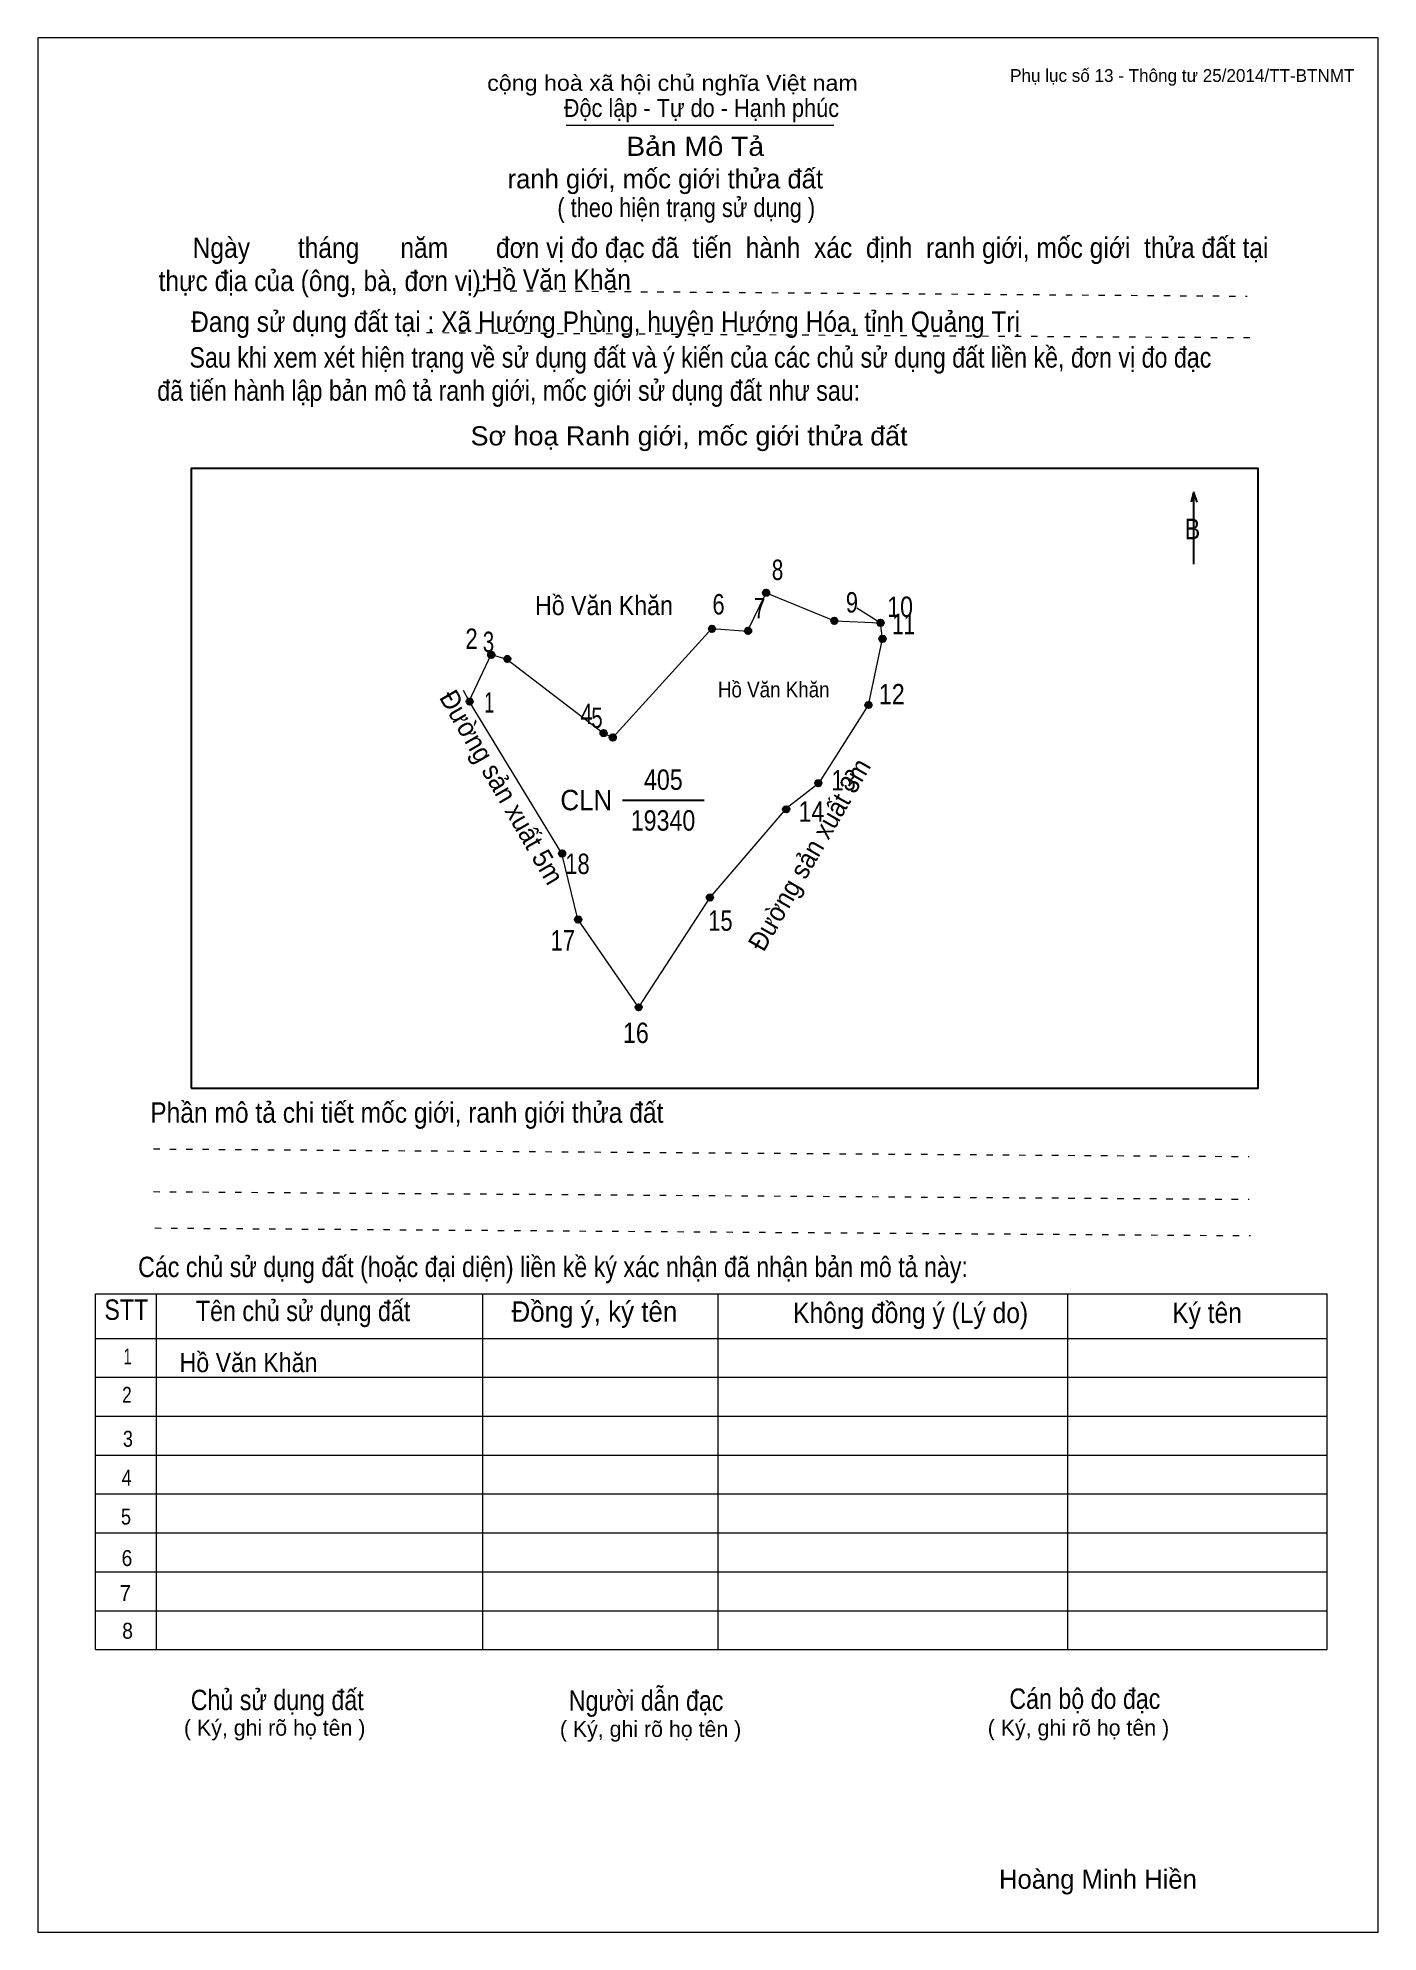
# Model space of a CAD drawing. Header units: centimetres. Extents: x 0 to 21, y 0 to 29.7.
import ezdxf
from ezdxf.enums import TextEntityAlignment as Align

# ---------------------------------------------------------------- set-up
doc = ezdxf.new("R2010")
doc.units = ezdxf.units.CM
doc.header["$LTSCALE"] = 0.13
doc.linetypes.add('DOTTED', pattern=[1.5, 0.3, -1.2])
for name, color, linetype, lineweight in [('1', 7, 'Continuous', 13), ('32', 7, 'Continuous', 25), ('33', 7, 'Continuous', 25), ('61', 7, 'Continuous', 13), ('62', 7, 'Continuous', 13)]:
    doc.layers.add(name, color=color, linetype=linetype, lineweight=lineweight)
for name, color, linetype in [('34', 7, 'Continuous'), ('45', 7, 'Continuous'), ('63', 7, 'Continuous')]:
    doc.layers.add(name, color=color, linetype=linetype)

msp = doc.modelspace()

# ---------------------------------------------------------------- hatches: boundary and pattern name
at = {"layer": '32'}
for points in [[(11.4608, 21.0002, 1), (11.3608, 21.0002, 1)], [(12.5298, 20.56, 1), (12.4298, 20.56, 1)], [(13.253, 20.5285, 1), (13.153, 20.5285, 1)], [(10.6119, 20.4342, 1), (10.5119, 20.4342, 1)], [(11.1778, 20.4028, 1), (11.0778, 20.4028, 1)], [(13.2844, 20.277, 1), (13.1844, 20.277, 1)], [(7.1533, 20.0255, 1), (7.0533, 20.0255, 1)], [(7.4048, 19.9626, 1), (7.3048, 19.9626, 1)], [(6.8156, 19.2941, 1), (6.7156, 19.2941, 1)], [(13.0643, 19.2394, 1), (12.9643, 19.2394, 1)], [(8.914, 18.7992, 1), (8.814, 18.7992, 1)], [(9.0577, 18.7307, 1), (8.9577, 18.7307, 1)], [(12.2783, 18.0132, 1), (12.1783, 18.0132, 1)], [(11.7752, 17.6044, 1), (11.6752, 17.6044, 1)], [(8.2644, 16.9121, 1), (8.1644, 16.9121, 1)], [(10.5804, 16.221, 1), (10.4804, 16.221, 1)], [(8.5153, 15.8764, 1), (8.4153, 15.8764, 1)], [(9.4633, 14.5002, 1), (9.3633, 14.5002, 1)]]:
    msp.add_hatch(color=256, dxfattribs=at).paths.add_polyline_path(points)

# ---------------------------------------------------------------- linework, layer by layer
at = {"layer": '1'}
msp.add_lwpolyline([(21, 0), (21, 29.7), (0, 29.7), (0, 0)], close=True, dxfattribs=at)
at = {"layer": '32'}
for centre in [(11.4108, 21.0002), (12.4798, 20.56), (13.203, 20.5285), (10.5619, 20.4342), (11.1278, 20.4028), (13.2344, 20.277), (7.1033, 20.0255), (7.3548, 19.9626), (6.7656, 19.2941), (13.0143, 19.2394), (8.864, 18.7992), (9.0077, 18.7307), (12.2283, 18.0132), (11.7252, 17.6044), (8.2144, 16.9121), (10.5304, 16.221), (8.4653, 15.8764), (9.4133, 14.5002)]:
    msp.add_circle(centre, 0.05, dxfattribs=at)
at = {"layer": '33'}
msp.add_line((9.16, 17.75), (10.44, 17.75), dxfattribs=at)
at = {"layer": '61'}
for p, q in [((13.2, 20.53), (12.83, 20.76)), ((6.76, 19.3), (6.67, 19.47))]:
    msp.add_line(p, q, dxfattribs=at)
for points in [[(6.76, 19.3), (7.1, 20.03), (7.35, 19.96), (8.86, 18.8), (9.01, 18.73), (10.56, 20.44), (11.12, 20.4), (11.41, 21), (12.48, 20.56), (13.2, 20.53)], [(13.2, 20.53), (13.23, 20.28), (13.01, 19.24), (12.23, 18.01), (11.72, 17.61), (10.53, 16.22), (9.41, 14.5), (8.46, 15.88), (8.21, 16.91), (6.76, 19.3)]]:
    msp.add_lwpolyline(points, dxfattribs=at)
at = {"layer": '62'}
for p, q in [((8.28, 28.33), (12.47, 28.33)), ((0.9, 10.01), (20.2, 10.01)), ((0.9, 4.43), (0.9, 10.01)), ((1.86, 4.43), (1.86, 10.01)), ((6.97, 4.43), (6.97, 9.99)), ((10.66, 4.43), (10.66, 9.99)), ((16.14, 4.43), (16.14, 10.01)), ((20.2, 4.43), (20.2, 10.01)), ((0.9, 9.31), (20.2, 9.31)), ((0.9, 8.7), (20.2, 8.7)), ((0.9, 8.09), (20.2, 8.09)), ((0.9, 7.48), (20.2, 7.48)), ((0.9, 6.87), (20.2, 6.87)), ((0.9, 6.26), (20.2, 6.26)), ((0.9, 5.65), (20.2, 5.65)), ((0.9, 5.04), (20.2, 5.04)), ((0.9, 4.43), (20.2, 4.43))]:
    msp.add_line(p, q, dxfattribs=at)
at = {"layer": '62', "linetype": 'DOTTED'}
for p, q in [((6.89, 25.74), (18.95, 25.65)), ((6.09, 25.08), (19.04, 25)), ((1.81, 12.28), (18.98, 12.16)), ((1.81, 11.61), (18.98, 11.49)), ((1.83, 11.04), (19, 10.92))]:
    msp.add_line(p, q, dxfattribs=at)
at = {"layer": '62', "lineweight": 25}
for p, q in [((18.11, 22.58), (18.11, 21.45)), ((18.11, 22.57), (18.07, 22.42)), ((18.11, 22.57), (18.16, 22.42))]:
    msp.add_line(p, q, dxfattribs=at)
msp.add_lwpolyline([(2.4, 13.23), (19.12, 13.23), (19.12, 22.95), (2.4, 22.95)], close=True, dxfattribs=at)

# ---------------------------------------------------------------- texts
at = {"layer": '32'}
for s, width, p in [('8', 0.75, (11.59, 21.2)), ('6', 0.8, (10.665, 20.66)), ('7', 0.75, (11.31, 20.6)), ('9', 0.8, (12.755, 20.69)), ('10', 0.85, (13.51, 20.62)), ('11', 0.75, (13.565, 20.35)), ('2', 0.8, (6.795, 20.12)), ('3', 0.75, (7.06, 20.07)), ('1', 0.65, (7.07, 19.12)), ('12', 0.85, (13.38, 19.25)), ('4', 0.8, (8.595, 18.94)), ('5', 0.75, (8.76, 18.88)), ('13', 0.8, (12.625, 17.9)), ('14', 0.85, (12.12, 17.41)), ('18', 0.8, (8.455, 16.59)), ('15', 0.8, (10.695, 15.7)), ('17', 0.8, (8.225, 15.39)), ('16', 0.85, (9.37, 13.94))]:
    msp.add_text(s, height=0.32, dxfattribs=dict(at, width=width)).set_placement(p, align=Align.CENTER)
at = {"layer": '33', "width": 0.85}
for s, p in [('405', (9.8, 17.91)), ('19340', (9.795, 17.27))]:
    msp.add_text(s, height=0.32, dxfattribs=at).set_placement(p, align=Align.CENTER)
at = {"layer": '33', "width": 0.95}
msp.add_text('CLN', height=0.32, dxfattribs=at).set_placement((9, 17.59), align=Align.RIGHT)
at = {"layer": '34', "width": 0.9}
msp.add_text('Hồ Văn Khăn', height=0.32, dxfattribs=at).set_placement((7, 25.75))
at = {"layer": '45', "width": 0.9}
for height, p in [(0.3018, (8.87, 20.65)), (0.2444, (11.53, 19.36)), (0.3018, (3.3, 8.78))]:
    msp.add_text('Hồ Văn Khăn', height=height, dxfattribs=at).set_placement(p, align=Align.CENTER)
at = {"layer": '45', "width": 0.95}
for s, height, rotation, p in [('Đường sản xuất 5m', 0.3037, 300, (7.1364, 17.8759)), ('Đường sản xuất 3m', 0.2999, 60, (12.2183, 16.82))]:
    msp.add_text(s, height=height, rotation=rotation, dxfattribs=at).set_placement(p, align=Align.CENTER)
at = {"layer": '62'}
for s, height, width, p in [('cộng hoà xã hội chủ nghĩa Việt nam', 0.2474, 1.1, (7.04, 28.87)), ('Độc lập - Tự do - Hạnh phúc', 0.2828, 0.9, (8.24, 28.46)), ('Bản Mô Tả', 0.3, 1.1, (9.22, 27.85)), ('( theo hiện trạng sử dụng )', 0.3, 0.85, (8.14, 26.89)), ('     Ngày       tháng      năm       đơn vị đo đạc đã  tiến  hành  xác  định  ranh giới, mốc giới  thửa đất tại ', 0.32, 0.9, (1.89, 26.25)), ('thực địa của (ông, bà, đơn vị): ', 0.32, 0.9, (1.89, 25.73)), ('Đang sử dụng đất tại : Xã Hướng Phùng, huyện Hướng Hóa, tỉnh Quảng Trị', 0.32, 0.9, (2.4, 25.09)), ('     Sau khi xem xét hiện trạng về sử dụng đất và ý kiến của các chủ sử dụng đất liền kề, đơn vị đo đạc ', 0.32, 0.85, (1.87, 24.53)), ('đã tiến hành lập bản mô tả ranh giới, mốc giới sử dụng đất như sau:', 0.32, 0.85, (1.87, 24.01)), ('Sơ hoạ Ranh giới, mốc giới thửa đất', 0.3, 1.05, (6.78, 23.31)), ('B', 0.32, 0.85, (17.97, 21.84)), ('Phần mô tả chi tiết mốc giới, ranh giới thửa đất ', 0.32, 0.9, (1.76, 12.69)), ('Các chủ sử dụng đất (hoặc đại diện) liền kề ký xác nhận đã nhận bản mô tả này:', 0.32, 0.85, (1.57, 10.27))]:
    msp.add_text(s, height=height, dxfattribs=dict(at, width=width)).set_placement(p)
msp.add_text('ranh giới, mốc giới thửa đất', height=0.3, dxfattribs=at).set_placement((7.36, 27.34))
for s, height, width, p in [('STT', 0.32, 0.85, (1.385, 9.6)), ('Tên chủ sử dụng đất', 0.32, 0.85, (4.155, 9.58)), ('Đồng ý, ký tên', 0.32, 0.95, (8.72, 9.57)), ('Không đồng ý (Lý do)', 0.32, 0.9, (13.675, 9.55)), ('Ký tên', 0.32, 0.9, (18.32, 9.55)), ('1', 0.25, 0.7, (1.405, 8.9)), ('2', 0.25, 0.8, (1.395, 8.3)), ('3', 0.25, 0.85, (1.41, 7.61)), ('4', 0.25, 0.85, (1.39, 7)), ('5', 0.25, 0.85, (1.38, 6.39)), ('6', 0.25, 0.9, (1.395, 5.74)), ('7', 0.25, 0.95, (1.37, 5.19)), ('8', 0.25, 0.9, (1.405, 4.6)), ('Người dẫn đạc', 0.32, 0.85, (9.53, 3.47)), ('Chủ sử dụng đất', 0.32, 0.85, (3.75, 3.48)), ('Cán bộ đo đạc', 0.32, 0.85, (16.405, 3.5))]:
    msp.add_text(s, height=height, dxfattribs=dict(at, width=width)).set_placement(p, align=Align.CENTER)
for p in [(3.71, 3.08), (9.6, 3.06), (16.305, 3.08)]:
    msp.add_text('( Ký, ghi rõ họ tên )', height=0.25, dxfattribs=at).set_placement(p, align=Align.CENTER)
at = {"layer": '63'}
msp.add_text('Phụ lục số 13 - Thông tư 25/2014/TT-BTNMT', height=0.2, dxfattribs=at).set_placement((20.63, 29.01), align=Align.RIGHT)
msp.add_text('Hoàng Minh Hiền', height=0.3, dxfattribs=at).set_placement((16.61, 0.68), align=Align.CENTER)

doc.saveas('drawing.dxf')
